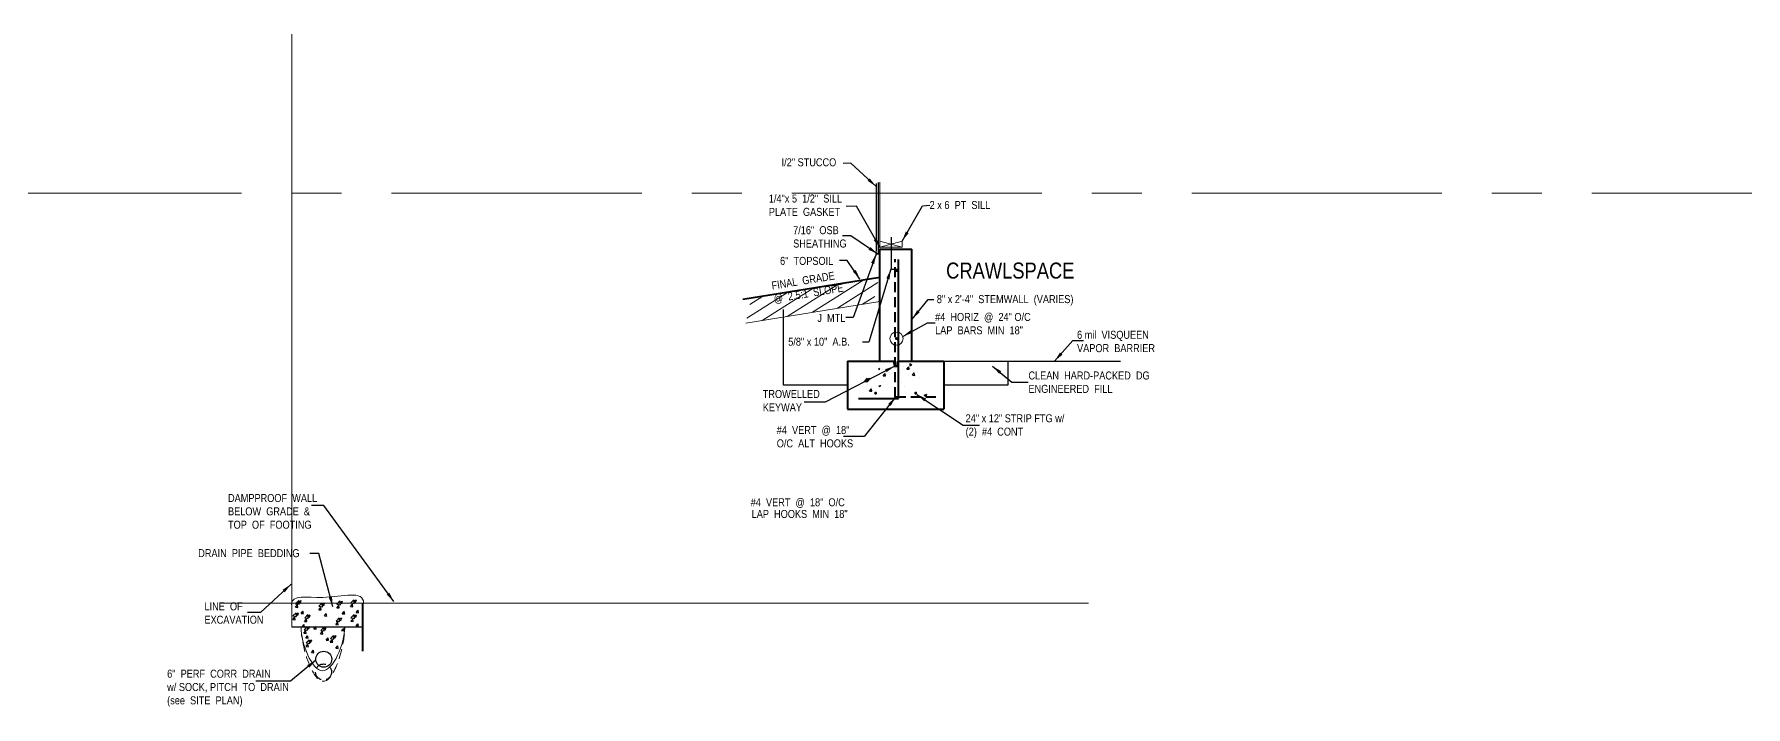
# Model space of a CAD drawing. Header units: inches. Extents: x 2775 to 28360, y 1488 to 9823.
# Drawn here: x 12879.2 to 13306.9, y 1973.4 to 2141.5 of the extents above; entities that cross this region are included whole.
import ezdxf

# ---------------------------------------------------------------- set-up
doc = ezdxf.new("R2010")
doc.units = ezdxf.units.IN
doc.header["$LTSCALE"] = 0.5
doc.header["$MEASUREMENT"] = 0
for name, pattern in [('CENTER', [2, 1.25, -0.25, 0.25, -0.25]), ('DASHED', [0.75, 0.5, -0.25]), ('HIDDEN', [0.375, 0.25, -0.125])]:
    doc.linetypes.add(name, pattern=pattern)
for name, color, linetype, lineweight in [('CONCRETE', 7, 'CONTINUOUS', 30), ('FOUNDATION', 7, 'CONTINUOUS', 40), ('FOUNDATION TEXT', 7, 'CONTINUOUS', 9), ('LAYOUT', 6, 'CONTINUOUS', 9)]:
    doc.layers.add(name, color=color, linetype=linetype, lineweight=lineweight)
doc.layers.add('FINFRAMING', color=4, linetype='CONTINUOUS')
doc.styles.add('ARCHENT', font='technical.ttf', dxfattribs={"height": 2})
doc.dimstyles.new('ARCHENTLTD', dxfattribs={"dimtxt": 12, "dimasz": 6, "dimexe": 9, "dimexo": 3, "dimgap": 1, "dimtad": 0, "dimdec": 4, "dimzin": 1, "dimdsep": 46, "dimlunit": 4, "dimtxsty": 'ARCHENT', "dimcen": 6, "dimaunit": 1, "dimadec": 5, "dimazin": 0, "dimtfac": 1, "dimtdec": 4, "dimtofl": 0, "dimtmove": 0, "dimatfit": 3, "dimfxl": 1, "dimfrac": 2, "dimtolj": 1, "dimtzin": 0, "dimarcsym": 0})

msp = doc.modelspace()

# ---------------------------------------------------------------- hatches: boundary and pattern name
at = {"layer": 'FOUNDATION', "lineweight": 9, "ltscale": 1.5}
h = msp.add_hatch(dxfattribs=at)
h.set_pattern_fill('ANSI31', color=3, scale=20, angle=12.6104568, style=0)
h.set_pattern_definition([(32.389543, (1398.051, 2644.2262), (-1.33918173, 2.11106426), [])])
h.paths.add_polyline_path([(13088.88804, 2074.45687), (13090.29887, 2080.76318), (13058.40271, 2075.6023), (13056.99187, 2069.29599)])

# ---------------------------------------------------------------- linework, layer by layer
at = {"layer": 'CONCRETE', "color": 7, "linetype": 'Continuous', "lineweight": 20}
msp.add_line((12943.5206, 2141.49106), (12943.5206, 1993.29602), dxfattribs=at)
at = {"layer": 'CONCRETE', "color": 7, "lineweight": 20, "ltscale": 0.25}
for p, q in [((13090.47129, 2088.04677), (13090.47129, 2104.55309)), ((13096.06706, 2088.29838), (13096.06706, 2089.80938))]:
    msp.add_line(p, q, dxfattribs=at)
at = {"layer": 'CONCRETE', "color": 7, "linetype": 'Continuous', "lineweight": 30, "ltscale": 0.25}
msp.add_line((13089.53436, 2104.19791), (13089.53436, 2087.18714), dxfattribs=at)
at = {"layer": 'CONCRETE', "color": 7, "linetype": 'Continuous', "ltscale": 1.5}
msp.add_line((13090.03436, 2104.41283), (13090.03436, 2086.56214), dxfattribs=at)
at = {"layer": 'CONCRETE', "color": 7, "lineweight": 9, "ltscale": 0.25}
for p, q in [((13090.47129, 2088.29677), (13096.06706, 2089.81006)), ((13090.47129, 2089.8078), (13096.06706, 2088.29838))]:
    msp.add_line(p, q, dxfattribs=at)
at = {"layer": 'CONCRETE', "color": 7, "linetype": 'Continuous', "lineweight": 9, "ltscale": 0.125}
msp.add_line((13090.47129, 2088.29677), (13096.06706, 2088.29856), dxfattribs=at)
at = {"layer": 'CONCRETE', "color": 7, "linetype": 'Continuous', "lineweight": 30, "ltscale": 0.125}
for p, q in [((13093.3372, 2090.75541), (13093.3372, 2082.75541)), ((13089.53436, 2086.56214), (13089.53436, 2087.06214)), ((13093.3372, 2082.75541), (13094.97886, 2082.75541))]:
    msp.add_line(p, q, dxfattribs=at)
at = {"layer": 'CONCRETE', "color": 7, "linetype": 'Continuous', "lineweight": 20, "ltscale": 0.125}
msp.add_line((13090.47129, 2086.56214), (13089.53436, 2086.56214), dxfattribs=at)
at = {"layer": 'CONCRETE', "color": 7, "linetype": 'DASHED', "lineweight": 40, "ltscale": 10}
for p, q in [((13094.33566, 2050.79677), (13094.33566, 2085.24955)), ((13104.43796, 2050.79677), (13094.43796, 2050.79677))]:
    msp.add_line(p, q, dxfattribs=at)
at = {"layer": 'CONCRETE', "color": 7, "linetype": 'Continuous', "lineweight": 40, "ltscale": 1.5}
for p, q in [((13095.11431, 2050.47), (13095.11431, 2085.20933)), ((13085.11438, 2050.47), (13095.11438, 2050.47))]:
    msp.add_line(p, q, dxfattribs=at)
at = {"layer": 'CONCRETE', "lineweight": 30, "ltscale": 1.5}
for p, q in [((13066.40454, 2053.79677), (13066.40454, 2072.70772)), ((13106.43796, 2059.79677), (13150.59608, 2059.79677)), ((13122.47137, 2059.79677), (13122.47137, 2053.79677)), ((13082.43796, 2053.79677), (13066.40454, 2053.79677)), ((13122.47137, 2053.79677), (13106.43796, 2053.79677)), ((12961.19093, 1993.29602), (12943.5206, 1993.29602))]:
    msp.add_line(p, q, dxfattribs=at)
at = {"layer": 'CONCRETE', "ltscale": 1.5}
for p, q in [((13090.26308, 2058.02854), (13090.21321, 2057.68811)), ((13090.21321, 2057.68811), (13090.49572, 2057.77945)), ((13097.95041, 2059.19221), (13097.98055, 2058.5897)), ((13097.98055, 2058.5897), (13098.44786, 2058.87588)), ((13090.25213, 2053.61223), (13090.65719, 2053.68453)), ((13090.65719, 2053.68453), (13090.51978, 2053.35204))]:
    msp.add_line(p, q, dxfattribs=at)
at = {"layer": 'CONCRETE', "color": 7, "linetype": 'Continuous', "ltscale": 3}
for p, q in [((13091.24926, 2057.70352), (13091.24926, 2057.70352)), ((13091.82076, 2057.50388), (13091.82076, 2057.50388)), ((13094.32416, 2057.83346), (13094.32416, 2057.83346)), ((13096.05713, 2057.68583), (13096.05713, 2057.68583)), ((13096.30033, 2058.34371), (13096.30033, 2058.34371)), ((13097.21748, 2057.80901), (13097.69957, 2058.38354)), ((13097.21748, 2057.80901), (13097.81519, 2057.75672)), ((13097.81507, 2057.75669), (13097.69944, 2058.38352)), ((13097.95742, 2059.20151), (13098.45485, 2058.86599)), ((13098.04054, 2058.0168), (13098.04054, 2058.0168)), ((13098.11148, 2058.33207), (13098.11148, 2058.33207)), ((13086.52789, 2054.71678), (13087.30677, 2055.52854)), ((13086.52789, 2054.71678), (13087.41726, 2054.57885)), ((13087.23385, 2055.22784), (13087.93404, 2055.49661)), ((13087.23385, 2055.22784), (13087.73128, 2054.89232)), ((13087.41712, 2054.57885), (13087.30664, 2055.52855)), ((13087.31697, 2054.04313), (13087.31697, 2054.04313)), ((13087.73114, 2054.8923), (13087.9339, 2055.49659)), ((13088.44202, 2053.30162), (13088.44202, 2053.30162)), ((13091.00606, 2057.04565), (13091.00606, 2057.04565)), ((13091.30918, 2056.15015), (13091.79127, 2056.72468)), ((13091.30918, 2056.15015), (13091.9069, 2056.09786)), ((13091.90677, 2056.09784), (13091.79114, 2056.72466)), ((13092.20867, 2057.01575), (13092.20867, 2057.01575)), ((13092.22217, 2056.36828), (13092.22217, 2056.36828)), ((13092.62155, 2056.98238), (13092.62155, 2056.98238)), ((13092.85009, 2056.44384), (13092.85009, 2056.44384)), ((13094.60483, 2054.82008), (13094.60483, 2054.82008)), ((13095.57088, 2057.05964), (13095.57088, 2057.05964)), ((13095.93553, 2054.3569), (13095.93553, 2054.3569)), ((13096.5349, 2053.33117), (13096.5349, 2053.33117)), ((13097.5604, 2056.14273), (13097.5604, 2056.14273)), ((13098.60499, 2056.28709), (13099.08708, 2056.86162)), ((13098.60499, 2056.28709), (13099.20271, 2056.2348)), ((13099.20257, 2056.23477), (13099.08695, 2056.8616)), ((13099.16559, 2057.27529), (13099.16559, 2057.27529)), ((13100.43669, 2055.82113), (13100.43669, 2055.82113)), ((13087.88142, 2052.31342), (13088.36351, 2052.88795)), ((13087.88142, 2052.31342), (13088.47914, 2052.26113)), ((13088.479, 2052.2611), (13088.36338, 2052.88793)), ((13101.53627, 2051.29337), (13102.23645, 2051.56215)), ((13101.53627, 2051.29337), (13102.03369, 2050.95786)), ((13102.03356, 2050.95784), (13102.23632, 2051.56213)), ((12944.43524, 1998.2687), (12944.91734, 1998.84323)), ((12944.43524, 1998.2687), (12945.03296, 1998.21641)), ((12944.46923, 1999.15014), (12945.24811, 1999.9619)), ((12944.46923, 1999.15014), (12945.35859, 1999.01221)), ((12945.03283, 1998.21638), (12944.91721, 1998.84321)), ((12945.17519, 1999.6612), (12945.87538, 1999.92997)), ((12945.17519, 1999.6612), (12945.67261, 1999.32568)), ((12945.35846, 1999.01221), (12945.24798, 1999.96191)), ((12945.67248, 1999.32566), (12945.87524, 1999.92995)), ((12950.28026, 1997.65915), (12950.76235, 1998.23368)), ((12950.28026, 1997.65915), (12950.87798, 1997.60685)), ((12950.31425, 1998.54058), (12951.09313, 1999.35235)), ((12950.31425, 1998.54058), (12951.20361, 1998.40265)), ((12950.87785, 1997.60683), (12950.76222, 1998.23366)), ((12951.02021, 1999.05164), (12951.72039, 1999.32042)), ((12951.02021, 1999.05164), (12951.51763, 1998.71612)), ((12951.20348, 1998.40265), (12951.09299, 1999.35235)), ((12951.5175, 1998.7161), (12951.72026, 1999.32039)), ((12954.75302, 1998.16713), (12955.23511, 1998.74167)), ((12954.75302, 1998.16713), (12955.35073, 1998.11484)), ((12954.787, 1999.04857), (12955.56589, 1999.86034)), ((12954.787, 1999.04857), (12955.67637, 1998.91064)), ((12955.35061, 1998.11482), (12955.23498, 1998.74164)), ((12955.49296, 1999.55963), (12956.19315, 1999.8284)), ((12955.49296, 1999.55963), (12955.99039, 1999.22411)), ((12955.67623, 1998.91064), (12955.56575, 1999.86034)), ((12955.99025, 1999.22409), (12956.19301, 1999.82838)), ((12958.20917, 1998.47191), (12958.69126, 1999.04644)), ((12958.20917, 1998.47191), (12958.80688, 1998.41962)), ((12958.24315, 1999.35335), (12959.02204, 2000.16511)), ((12958.24315, 1999.35335), (12959.13252, 1999.21541)), ((12958.80676, 1998.41959), (12958.69113, 1999.04642)), ((12958.94911, 1999.86441), (12959.6493, 2000.13318)), ((12958.94911, 1999.86441), (12959.44654, 1999.52889)), ((12959.13238, 1999.21542), (12959.0219, 2000.16512)), ((12959.4464, 1999.52887), (12959.64917, 2000.13316)), ((12943.77448, 1995.22078), (12944.25657, 1995.79531)), ((12943.77448, 1995.22078), (12944.3722, 1995.16848)), ((12943.80847, 1996.10221), (12944.58735, 1996.91398)), ((12943.80847, 1996.10221), (12944.69783, 1995.96428)), ((12944.37207, 1995.16846), (12944.25644, 1995.79529)), ((12944.51443, 1996.61327), (12945.21461, 1996.88205)), ((12944.51443, 1996.61327), (12945.01185, 1996.27776)), ((12944.69769, 1995.96428), (12944.58721, 1996.91398)), ((12945.01172, 1996.27773), (12945.21448, 1996.88202)), ((12945.82276, 1996.74678), (12946.30485, 1997.32131)), ((12945.82276, 1996.74678), (12946.42047, 1996.69449)), ((12946.0927, 1993.37064), (12946.57479, 1993.94517)), ((12946.0927, 1993.37064), (12946.69042, 1993.31835)), ((12946.42034, 1996.69446), (12946.30471, 1997.32129)), ((12946.57436, 1992.67444), (12947.35324, 1993.4862)), ((12946.69028, 1993.31832), (12946.57465, 1993.94515)), ((12946.71222, 1994.74472), (12947.19431, 1995.31926)), ((12946.71222, 1994.74472), (12947.30994, 1994.69243)), ((12946.7462, 1995.62616), (12947.52509, 1996.43793)), ((12946.7462, 1995.62616), (12947.63557, 1995.48823)), ((12947.30981, 1994.69241), (12947.19418, 1995.31923)), ((12947.28032, 1993.1855), (12947.9805, 1993.45427)), ((12947.46358, 1992.53651), (12947.3531, 1993.48621)), ((12947.45217, 1996.13722), (12948.15235, 1996.40599)), ((12947.45217, 1996.13722), (12947.94959, 1995.8017)), ((12947.63543, 1995.48823), (12947.52495, 1996.43793)), ((12947.77761, 1992.84996), (12947.98037, 1993.45425)), ((12947.94945, 1995.80168), (12948.15222, 1996.40597)), ((12949.03044, 1992.89459), (12949.51253, 1993.46912)), ((12949.62802, 1992.84227), (12949.51239, 1993.46909)), ((12950.74111, 1992.49612), (12951.51999, 1993.30788)), ((12951.63034, 1992.35819), (12951.51986, 1993.30789)), ((12951.66778, 1996.13722), (12952.14987, 1996.71176)), ((12951.66778, 1996.13722), (12952.26549, 1996.08493)), ((12952.26536, 1996.08491), (12952.14973, 1996.71173)), ((12954.5497, 1993.95083), (12955.03179, 1994.52536)), ((12954.5497, 1993.95083), (12955.14741, 1993.89853)), ((12954.58368, 1994.83226), (12955.36256, 1995.64403)), ((12954.58368, 1994.83226), (12955.47305, 1994.69433)), ((12955.14728, 1993.89851), (12955.03166, 1994.52534)), ((12955.28964, 1995.34332), (12955.98983, 1995.6121)), ((12955.28964, 1995.34332), (12955.78707, 1995.00781)), ((12955.47291, 1994.69433), (12955.36243, 1995.64403)), ((12955.78693, 1995.00778), (12955.98969, 1995.61207)), ((12956.14053, 1996.64521), (12956.62262, 1997.21974)), ((12956.14053, 1996.64521), (12956.73825, 1996.59292)), ((12956.73811, 1996.59289), (12956.62249, 1997.21972)), ((12958.26003, 1994.76359), (12958.74212, 1995.33813)), ((12958.26003, 1994.76359), (12958.85775, 1994.7113)), ((12958.29401, 1995.64503), (12959.0729, 1996.4568)), ((12958.29401, 1995.64503), (12959.18338, 1995.5071)), ((12958.85762, 1994.71128), (12958.74199, 1995.3381)), ((12958.99997, 1996.15609), (12959.70016, 1996.42486)), ((12958.99997, 1996.15609), (12959.4974, 1995.82057)), ((12959.18324, 1995.5071), (12959.07276, 1996.4568)), ((12959.49726, 1995.82055), (12959.70003, 1996.42484)), ((12959.57428, 1993.59308), (12960.05637, 1994.16761)), ((12959.57428, 1993.59308), (12960.172, 1993.54079)), ((12959.59668, 1996.94999), (12960.07877, 1997.52452)), ((12959.59668, 1996.94999), (12960.1944, 1996.8977)), ((12960.17186, 1993.54076), (12960.05624, 1994.16759)), ((12960.19426, 1996.89767), (12960.07864, 1997.5245)), ((12946.54037, 1991.793), (12947.02246, 1992.36753)), ((12946.54037, 1991.793), (12947.13809, 1991.74071)), ((12946.57436, 1992.67444), (12947.46372, 1992.53651)), ((12946.99718, 1990.5993), (12947.47927, 1991.17383)), ((12946.99718, 1990.5993), (12947.5949, 1990.547)), ((12947.13796, 1991.74068), (12947.02233, 1992.36751)), ((12947.07604, 1988.47473), (12947.55813, 1989.04927)), ((12947.11002, 1989.35617), (12947.88891, 1990.16794)), ((12947.11002, 1989.35617), (12947.99939, 1989.21824)), ((12947.28032, 1993.1855), (12947.77774, 1992.84998)), ((12947.59476, 1990.54698), (12947.47914, 1991.1738)), ((12947.67363, 1988.42242), (12947.558, 1989.04924)), ((12947.81599, 1989.86723), (12948.51617, 1990.136)), ((12947.81599, 1989.86723), (12948.31341, 1989.53171)), ((12947.99925, 1989.21824), (12947.88877, 1990.16794)), ((12948.31327, 1989.53169), (12948.51604, 1990.13598)), ((12949.03044, 1992.89459), (12949.62815, 1992.84229)), ((12950.70713, 1991.61468), (12951.18922, 1992.18921)), ((12950.70713, 1991.61468), (12951.30484, 1991.56239)), ((12950.74111, 1992.49612), (12951.63048, 1992.35819)), ((12951.30471, 1991.56236), (12951.18909, 1992.18919)), ((12951.44707, 1993.00718), (12952.14726, 1993.27595)), ((12951.44707, 1993.00718), (12951.9445, 1992.67166)), ((12951.94436, 1992.67164), (12952.14712, 1993.27593)), ((12952.09464, 1990.09276), (12952.57673, 1990.66729)), ((12952.09464, 1990.09276), (12952.69236, 1990.04047)), ((12952.69222, 1990.04044), (12952.5766, 1990.66727)), ((12953.13833, 1989.56346), (12953.62042, 1990.138)), ((12953.13833, 1989.56346), (12953.73605, 1989.51117)), ((12953.17231, 1990.4449), (12953.9512, 1991.25667)), ((12953.17231, 1990.4449), (12954.06168, 1990.30697)), ((12953.73592, 1989.51115), (12953.62029, 1990.13797)), ((12953.87827, 1990.95596), (12954.57846, 1991.22473)), ((12953.87827, 1990.95596), (12954.3757, 1990.62044)), ((12954.06154, 1990.30697), (12953.95106, 1991.25667)), ((12954.37556, 1990.62042), (12954.57833, 1991.22471)), ((12955.93721, 1992.42891), (12956.4193, 1993.00344)), ((12955.93721, 1992.42891), (12956.53493, 1992.37661)), ((12956.53479, 1992.37659), (12956.41917, 1993.00342)), ((12947.07604, 1988.47473), (12947.67376, 1988.42244)), ((12948.46355, 1986.95281), (12948.94564, 1987.52734)), ((12948.46355, 1986.95281), (12949.06127, 1986.90052)), ((12949.06114, 1986.90049), (12948.94551, 1987.52732)), ((12954.52584, 1988.04154), (12955.00793, 1988.61608)), ((12954.52584, 1988.04154), (12955.12356, 1987.98925)), ((12955.12342, 1987.98922), (12955.0078, 1988.61605))]:
    msp.add_line(p, q, dxfattribs=at)
at = {"layer": 'CONCRETE', "lineweight": 20, "ltscale": 1.5}
msp.add_line((13142.59132, 1999.29602), (12925.82583, 1999.29602), dxfattribs=at)
at = {"layer": 'CONCRETE', "linetype": 'Continuous', "lineweight": 25, "ltscale": 0.5}
msp.add_line((12961.21536, 1999.29602), (12961.21536, 1998.54602), dxfattribs=at)
at = {"layer": 'CONCRETE', "color": 1, "linetype": 'Continuous', "ltscale": 1.5, "const_width": 0.375}
for points in [[(13094.79308, 2082.40172, -1), (13094.41808, 2082.40172, -1)], [(13094.82273, 2065.41265, -1), (13094.44773, 2065.41265, -1)]]:
    msp.add_lwpolyline(points, format="xyb", close=True, dxfattribs=at)
at = {"layer": 'CONCRETE', "color": 7, "linetype": 'Continuous', "ltscale": 1.5, "const_width": 0.375}
for points in [[(13089.25046, 2051.79677, 1), (13089.62546, 2051.79677, 1)], [(13099.62546, 2051.79677, -1), (13099.25046, 2051.79677, -1)]]:
    msp.add_lwpolyline(points, format="xyb", close=True, dxfattribs=at)
at = {"layer": 'CONCRETE', "color": 7, "linetype": 'Continuous', "ltscale": 0.25}
msp.add_circle((12951.49735, 1985.295), 2, dxfattribs=at)
at = {"layer": 'CONCRETE', "color": 7, "linetype": 'HIDDEN', "ltscale": 20}
msp.add_circle((12951.47012, 1982.10415), 2, dxfattribs=at)
at = {"layer": 'CONCRETE', "color": 7, "linetype": 'Continuous', "lineweight": 9, "ltscale": 0.125}
for points, start_tangent, end_tangent in [([(12943.43037, 1998.91261), (12951.27882, 2000.74428), (12961.46868, 1999.26221)], (-0.014252469, 0.999898428), (0.014252469, -0.999898428)), ([(12945.85189, 1993.29538), (12951.20217, 1982.39829), (12956.71409, 1993.29538)], (0, -1), (0, 1))]:
    msp.add_spline(points, degree=3, dxfattribs=dict(at, start_tangent=start_tangent, end_tangent=end_tangent))
at = {"layer": 'CONCRETE', "color": 7, "linetype": 'HIDDEN', "lineweight": 9, "ltscale": 20, "start_tangent": (0, -1), "end_tangent": (0, 1)}
msp.add_spline([(12945.8507, 1993.29192), (12951.41404, 1979.77006), (12956.74861, 1993.26587)], degree=3, dxfattribs=at)
at = {"layer": 'FINFRAMING', "color": 7, "linetype": 'Continuous', "lineweight": 9, "ltscale": 0.25}
for p, q in [((13090.5125, 2057.77937), (13090.2625, 2058.02937)), ((13090.5125, 2053.35995), (13090.2625, 2053.60995))]:
    msp.add_line(p, q, dxfattribs=at)
at = {"layer": 'FOUNDATION', "ltscale": 1.5}
for p, q in [((13090.47129, 2087.79677), (13098.47129, 2087.79677)), ((13090.47129, 2059.79677), (13090.47129, 2087.79677)), ((13098.47129, 2059.79677), (13098.47129, 2087.79677)), ((13082.43796, 2059.79677), (13093.9956, 2059.79677)), ((13082.43796, 2059.79677), (13082.43796, 2047.79677)), ((13094.99942, 2059.79677), (13106.43796, 2059.79677)), ((13106.43796, 2059.79677), (13106.43796, 2047.79677)), ((13082.43796, 2047.79677), (13106.43796, 2047.79677)), ((12961.19093, 1999.29602), (12961.19093, 1987.29602))]:
    msp.add_line(p, q, dxfattribs=at)
at = {"layer": 'FOUNDATION', "color": 3, "ltscale": 1.5}
msp.add_line((13056.26815, 2075.25692), (13090.48647, 2080.79354), dxfattribs=at)
at = {"layer": 'FOUNDATION', "color": 3, "lineweight": 20, "ltscale": 1.5}
msp.add_line((13056.99187, 2069.29599), (13090.47129, 2074.71305), dxfattribs=at)
at = {"layer": 'FOUNDATION', "color": 7, "linetype": 'Continuous', "ltscale": 0.5}
for p, q in [((13094.21077, 2058.52821), (13093.9956, 2059.79677)), ((13094.78815, 2058.52863), (13095.00325, 2059.79677))]:
    msp.add_line(p, q, dxfattribs=at)
at = {"layer": 'FOUNDATION', "color": 7, "linetype": 'Continuous', "ltscale": 0.125}
msp.add_line((13094.21077, 2058.52821), (13094.78815, 2058.52863), dxfattribs=at)
at = {"layer": 'FOUNDATION TEXT', "color": 7, "linetype": 'Continuous', "ltscale": 0.15}
msp.add_circle((13094.63523, 2065.41265), 1.64903, dxfattribs=at)
at = {"layer": 'LAYOUT', "color": 1, "linetype": 'CENTER', "lineweight": 9, "ltscale": 100}
msp.add_line((11268.46182, 2101.79677), (14912.48077, 2101.79677), dxfattribs=at)

# ---------------------------------------------------------------- texts
at = {"layer": 'CONCRETE', "color": 7, "linetype": 'Continuous', "lineweight": 9, "ltscale": 0.125, "char_height": 2, "attachment_point": 1, "style": 'ARCHENT'}
for s, insert in [('I/2" STUCCO', (13065.92725, 2110.48453)), ('1/4"x 5  1/2"  SILL  \\PPLATE  GASKET', (13062.73768, 2101.42782)), ('7/16"  OSB\\PSHEATHING', (13068.81298, 2093.51898)), ('6"  TOPSOIL', (13065.54621, 2085.83827)), ('J  MTL', (13074.86221, 2071.59042)), ('5/8" x 10"  A.B.', (13067.57935, 2065.64794)), ('DAMPPROOF  WALL \\PBELOW  GRADE  &\\PTOP  OF  FOOTING', (12927.58078, 2026.57764)), ('DRAIN  PIPE  BEDDING', (12920.13133, 2012.79777)), ('6"  PERF  CORR  DRAIN\\Pw/ SOCK, PITCH  TO  DRAIN\\P(see  SITE  PLAN)', (12912.36937, 1982.6758))]:
    msp.add_mtext(s, dxfattribs=dict(at, insert=insert))
at = {"layer": 'CONCRETE', "color": 7, "linetype": 'Continuous', "lineweight": 9, "ltscale": 0.125, "attachment_point": 1, "style": 'ARCHENT'}
for s, insert, char_height, width in [('2 x 6  PT  SILL', (13102.92298, 2099.81191), 2, 19.8125), ('CRAWLSPACE', (13107.04353, 2084.42417), 4, 36.0625), ('6 mil  VISQUEEN  \\PVAPOR  BARRIER', (13139.77091, 2067.37481), 2, 36.0625)]:
    msp.add_mtext(s, dxfattribs=dict(at, insert=insert, char_height=char_height, width=width))
at = {"layer": 'CONCRETE', "color": 7, "linetype": 'Continuous', "lineweight": 9, "ltscale": 0.15, "char_height": 2, "attachment_point": 1, "style": 'ARCHENT'}
for s, insert in [('#4  VERT  @  18"  O/C', (13058.20804, 2025.51159)), ('LAP  HOOKS  MIN  18"', (13058.44489, 2022.59517))]:
    msp.add_mtext(s, dxfattribs=dict(at, insert=insert))
at = {"layer": 'CONCRETE', "color": 7, "linetype": 'Continuous', "lineweight": 9, "ltscale": 0.15, "insert": (12921.68829, 1999.49819), "char_height": 2, "width": 29.8125, "attachment_point": 1, "style": 'ARCHENT'}
msp.add_mtext('LINE  OF\\PEXCAVATION', dxfattribs=at)
at = {"layer": 'FOUNDATION TEXT', "color": 7, "linetype": 'Continuous', "lineweight": 9, "ltscale": 0.125, "insert": (13063.27423, 2079.61926), "char_height": 2, "width": 22.375, "attachment_point": 1, "rotation": 9.2600076, "style": 'ARCHENT'}
msp.add_mtext('FINAL  GRADE\\P@  2.5:1  SLOPE', dxfattribs=at)
at = {"layer": 'FOUNDATION TEXT', "color": 7, "linetype": 'Continuous', "lineweight": 9, "ltscale": 0.15, "insert": (13104.72091, 2076.29226), "char_height": 2, "attachment_point": 1, "style": 'ARCHENT'}
msp.add_mtext('8" x 2\'-4"  STEMWALL  (VARIES)', dxfattribs=at)
at = {"layer": 'FOUNDATION TEXT', "color": 7, "linetype": 'Continuous', "lineweight": 9, "ltscale": 0.15, "char_height": 2, "attachment_point": 1, "style": 'ARCHENT'}
for s, insert, width in [('#4  HORIZ  @  24" O/C\\PLAP  BARS  MIN  18"', (13104.29907, 2071.82843), 30.1875), ('CLEAN  HARD-PACKED  DG\\PENGINEERED  FILL', (13127.62396, 2057.19936), 51.7326922), ('#4  VERT  @  18"\\PO/C  ALT  HOOKS', (13064.71812, 2043.5714), 36.125)]:
    msp.add_mtext(s, dxfattribs=dict(at, insert=insert, width=width))
at = {"layer": 'FOUNDATION TEXT', "color": 7, "linetype": 'Continuous', "lineweight": 9, "ltscale": 0.125, "insert": (13061.2231, 2052.58011), "char_height": 2, "attachment_point": 1, "style": 'ARCHENT'}
msp.add_mtext('TROWELLED\\PKEYWAY', dxfattribs=at)
at = {"layer": 'FOUNDATION TEXT', "color": 7, "linetype": 'Continuous', "lineweight": 9, "ltscale": 0.05, "insert": (13111.92497, 2046.50518), "char_height": 2, "attachment_point": 1, "style": 'ARCHENT'}
msp.add_mtext('24" x 12" STRIP FTG w/\\P(2)  #4  CONT', dxfattribs=at)

# ---------------------------------------------------------------- leaders
at = {"layer": 'CONCRETE', "color": 7, "lineweight": 9, "ltscale": 0.25}
for points in [[(13089.53131, 2103.44429), (13083.23657, 2109.27151), (13081.30617, 2109.19024)], [(13093.22884, 2082.75541), (13087.73376, 2064.55457), (13086.10761, 2064.55457)], [(12969.03603, 1999.67643), (12951.55769, 2023.70957), (12948.46358, 2023.70728)]]:
    msp.add_leader(points, dimstyle='ARCHENTLTD', override={"dimasz": 2.5, "dimgap": 2, "dimtad": 0}, dxfattribs=at)
at = {"layer": 'CONCRETE', "color": 7, "linetype": 'Continuous', "lineweight": 20, "ltscale": 0.125}
for points in [[(13090.53365, 2088.07017), (13084.6369, 2098.48116), (13082.03474, 2098.41451)], [(13089.97017, 2086.55417), (13083.20077, 2091.11344), (13081.15115, 2091.11344)], [(13134.15429, 2059.79677), (13138.73338, 2064.97561), (13141.42106, 2064.97561)]]:
    msp.add_leader(points, dimstyle='ARCHENTLTD', override={"dimasz": 2.5, "dimgap": 2, "dimtad": 0}, dxfattribs=at)
at = {"layer": 'CONCRETE', "color": 7, "linetype": 'Continuous', "lineweight": 9, "ltscale": 0.125}
for points in [[(13096.06706, 2089.81006), (13101.13177, 2098.60024), (13102.95724, 2098.75456)], [(13089.53436, 2086.56214), (13083.8086, 2070.71778), (13082.01423, 2070.71778)], [(12953.79267, 1998.39378), (12950.27915, 2011.71244), (12948.02586, 2011.71244)], [(12943.32388, 2004.02922), (12935.67481, 1996.95721), (12932.46573, 1996.95432)], [(12949.56705, 1985.07127), (12943.15696, 1979.81051), (12934.50615, 1979.84)]]:
    msp.add_leader(points, dimstyle='ARCHENTLTD', override={"dimasz": 2.5, "dimgap": 2, "dimtad": 0}, dxfattribs=at)
at = {"layer": 'CONCRETE', "color": 7, "linetype": 'Continuous', "ltscale": 0.125}
msp.add_leader([(13085.52241, 2080.31553), (13082.33696, 2084.92414), (13080.41228, 2084.9151)], dimstyle='ARCHENTLTD', override={"dimasz": 2.5, "dimgap": 2, "dimtad": 0}, dxfattribs=at)
at = {"layer": 'FOUNDATION TEXT', "color": 7, "linetype": 'Continuous', "ltscale": 0.15}
for points in [[(13098.53237, 2070.31471), (13102.57131, 2075.20413), (13103.97912, 2075.1576)], [(13096.18857, 2065.9662), (13102.42364, 2069.36882), (13104.29907, 2069.38759)]]:
    msp.add_leader(points, dimstyle='ARCHENTLTD', override={"dimasz": 2.5, "dimgap": 2, "dimtad": 0}, dxfattribs=at)
at = {"layer": 'FOUNDATION TEXT', "color": 7, "lineweight": 20, "ltscale": 0.25}
for points in [[(13094.20753, 2058.55423), (13076.83935, 2049.52962), (13071.58991, 2049.52962)], [(13094.43475, 2050.79423), (13086.52445, 2040.91421), (13081.38398, 2040.91421)]]:
    msp.add_leader(points, dimstyle='ARCHENTLTD', override={"dimasz": 2.5, "dimgap": 2, "dimtad": 0}, dxfattribs=at)
at = {"layer": 'FOUNDATION TEXT', "color": 7, "linetype": 'Continuous', "lineweight": 9, "ltscale": 0.05}
for points in [[(13118.63038, 2058.53558), (13123.48436, 2054.55471), (13127.54466, 2054.55346)], [(13099.72043, 2051.47834), (13111.29194, 2043.8159), (13115.35224, 2043.81465)]]:
    msp.add_leader(points, dimstyle='ARCHENTLTD', override={"dimasz": 2.5, "dimgap": 2, "dimtad": 0}, dxfattribs=at)

doc.saveas('drawing.dxf')
